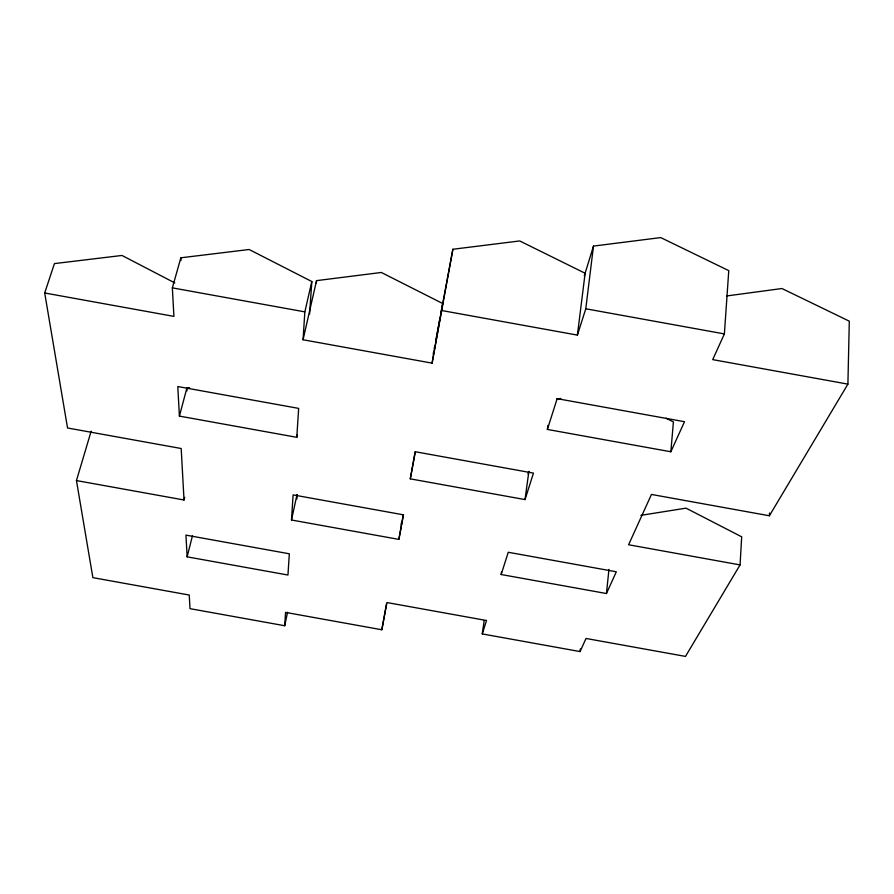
<?xml version="1.0" encoding="UTF-8"?>
<svg xmlns="http://www.w3.org/2000/svg" width="894" height="894" viewBox="0 0 894 894"><rect width="100%" height="100%" fill="white"/><g stroke="black" fill="none" stroke-linecap="round" stroke-linejoin="round"><path stroke-width="1.34" d="M640.897 515.346L686.022 508.15L741.696 536.825L740.064 564.907L628.594 544.759L651.458 494.449L769.376 515.771L847.903 384.129L849.3 321.169L781.948 288.527L726.889 295.925M769.376 515.771L769.51 513.022M91.154 431.176L76.448 480.57L92.875 577.647L189.249 595.035L189.997 608.658L284.705 625.733L285.566 612.401L381.839 629.756L386.968 602.545L486.526 620.514L482.257 633.924L580.072 651.57L586.028 638.461L685.486 656.408L740.064 564.907M291.489 520.006L293.098 494.896L403.496 514.832L398.869 539.395L291.489 520.006L296.998 494.717M296.797 437.322L298.652 408.39L177.783 386.532L179.403 416.101L296.797 437.322L297.389 434.64M442.005 310.576L577.401 335.105L585.123 273.251L519.716 240.944L452.889 249.258L432.093 363.132L303.055 339.765L304.843 311.872L311.816 281.532L249.124 249.504L180.856 257.796L172.352 287.868L173.917 316.387L44.7 292.986L54.433 263.596L121.997 255.46L174.822 282.917M296.909 498.897L297.188 494.762M309.592 313.973L311.816 281.532M847.903 384.129L712.708 359.623L724.386 333.92L728.766 270.636L660.733 237.592L593.482 246.085L584.307 275.877M316.331 283.409L316.532 280.638L381.325 272.469L442.698 303.513L432.093 363.132M547.899 425.388L547.374 429.433L670.846 451.772L673.405 421.934L666.075 418.224M501.545 571.858L501.165 574.518L606.445 593.527L608.948 569.422M580.072 651.57L580.374 648.899M577.401 335.105L585.782 308.788L593.482 246.085M415.107 451.783L410.279 478.849L525.024 499.59L528.868 471.373L528.052 473.988M482.257 633.924L484.168 620.637M381.839 629.756L386.476 603.796M398.869 539.395L403.239 514.888M401.127 524.711L401.641 521.973M433.177 354.18L433.691 351.443M434.205 348.694L434.719 345.956M436.004 339.117L436.518 336.379M437.032 333.63L440.116 317.202M440.63 314.464L452.889 249.258M410.279 478.849L415.386 451.761L533.461 473.116L525.024 499.59M284.705 625.733L287.555 612.312M303.055 339.765L316.532 280.638M187.148 556.839L185.952 535.126L289.321 553.788L287.957 575.032L187.148 556.839L192.456 535.707M76.448 480.57L184.019 499.992L184.7 497.355M179.403 416.101L186.88 388.097L189.629 387.728M501.165 574.518L508.25 552.268L616.324 571.78L606.445 593.527M547.374 429.433L557.163 398.657L684.502 421.711L670.846 451.772M556.683 399.037L560.761 398.456M585.782 308.788L724.386 333.92M172.352 287.868L304.843 311.872M44.7 292.986L67.542 427.98L181.191 448.509L184.019 499.992M180.856 257.796L180.99 260.556M186.88 388.097L187.002 390.846"/></g></svg>
